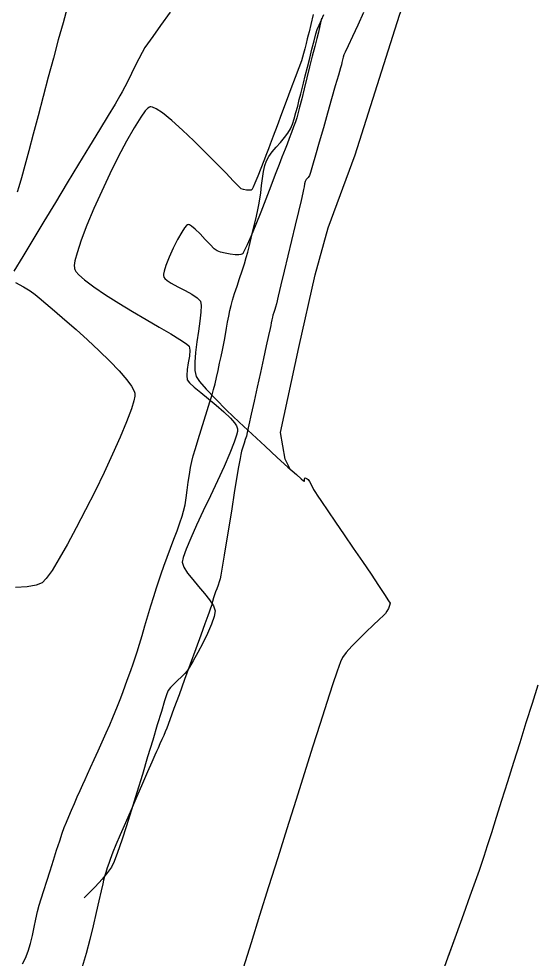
# Model space of a CAD drawing. Header units: metres. Extents: x 708868 to 711043, y 5411316 to 5413138.
# Drawn here: x 709245.8 to 709306.1, y 5411762.1 to 5411872.3 of the extents above; entities that cross this region are included whole.
import ezdxf

# ---------------------------------------------------------------- set-up
doc = ezdxf.new("R2010")
doc.units = ezdxf.units.M
for name, color, linetype in [('Rionegro 2010_Contours', 7, 'Continuous'), ('Rionegro 2014_Contours', 7, 'Continuous'), ('Rionegro 2018_Contours', 7, 'Continuous')]:
    doc.layers.add(name, color=color, linetype=linetype)

msp = doc.modelspace()

# ---------------------------------------------------------------- linework, layer by layer
at = {"layer": 'Rionegro 2010_Contours'}
for points in [[(709263.55, 5411873.07, 229), (709262.4, 5411871.48, 229), (709261.49, 5411870.22, 229), (709260.87, 5411869.35, 229), (709260.57, 5411868.91, 229), (709260.25, 5411868.33, 229), (709259.87, 5411867.6, 229), (709259.45, 5411866.76, 229), (709259.02, 5411865.89, 229), (709258.61, 5411865.05, 229), (709258.24, 5411864.31, 229), (709257.93, 5411863.72, 229), (709257.65, 5411863.24, 229), (709257.08, 5411862.29, 229), (709256.27, 5411860.95, 229), (709255.25, 5411859.29, 229), (709254.09, 5411857.37, 229), (709252.81, 5411855.26, 229), (709251.46, 5411853.05, 229), (709250.09, 5411850.78, 229), (709248.73, 5411848.55, 229), (709247.44, 5411846.41, 229), (709246.26, 5411844.44, 229), (709245.22, 5411842.71, 229)], [(709301.96, 5411779.37, 231), (709301.76, 5411778.72, 231), (709301.19, 5411776.93, 231), (709300.7, 5411775.4, 231), (709300.31, 5411774.18, 231), (709300.03, 5411773.33, 231), (709299.75, 5411772.53, 231), (709299.29, 5411771.23, 231), (709298.67, 5411769.51, 231), (709297.92, 5411767.42, 231), (709297.05, 5411765.02, 231), (709296.09, 5411762.38, 231), (709295.07, 5411759.54, 231)]]:
    msp.add_polyline3d(points, dxfattribs=at)
at = {"layer": 'Rionegro 2014_Contours'}
for points in [[(709251.48, 5411873.56, 228), (709250.98, 5411871.81, 228), (709250.43, 5411869.83, 228), (709249.85, 5411867.68, 228), (709249.25, 5411865.44, 228), (709248.64, 5411863.16, 228), (709248.05, 5411860.92, 228), (709247.49, 5411858.78, 228), (709246.97, 5411856.81, 228), (709246.5, 5411855.08, 228), (709246.12, 5411853.65, 228), (709245.82, 5411852.6, 228), (709245.62, 5411851.99, 228)], [(709280.31, 5411872.8, 229), (709280.02, 5411871.6, 229), (709279.83, 5411870.77, 229), (709279.73, 5411870.38, 229), (709279.62, 5411869.95, 229), (709279.49, 5411869.38, 229), (709279.34, 5411868.78, 229), (709279.19, 5411868.21, 229), (709279.07, 5411867.78, 229), (709278.93, 5411867.37, 229), (709278.63, 5411866.55, 229), (709278.2, 5411865.42, 229), (709277.7, 5411864.07, 229), (709277.15, 5411862.61, 229), (709276.6, 5411861.13, 229), (709276.07, 5411859.74, 229), (709275.61, 5411858.53, 229), (709275.26, 5411857.6, 229), (709275.05, 5411857.06, 229), (709274.82, 5411856.46, 229), (709274.51, 5411855.65, 229), (709274.16, 5411854.74, 229), (709273.8, 5411853.83, 229), (709273.48, 5411853.04, 229), (709273.27, 5411852.56, 229), (709273.16, 5411852.33, 229), (709273.1, 5411852.24, 229), (709273.08, 5411852.23, 229), (709273.05, 5411852.21, 229), (709272.96, 5411852.19, 229), (709272.78, 5411852.19, 229), (709272.5, 5411852.22, 229), (709272.13, 5411852.29, 229), (709271.87, 5411852.37, 229), (709271.6, 5411852.63, 229), (709270.97, 5411853.27, 229), (709270.06, 5411854.22, 229), (709268.93, 5411855.38, 229), (709267.65, 5411856.66, 229), (709266.32, 5411857.98, 229), (709264.98, 5411859.24, 229), (709263.73, 5411860.36, 229), (709262.63, 5411861.25, 229), (709261.91, 5411861.73, 229), (709261.48, 5411861.92, 229), (709261.27, 5411861.97, 229), (709261.18, 5411861.96, 229), (709261.11, 5411861.94, 229), (709260.94, 5411861.82, 229), (709260.62, 5411861.49, 229), (709260.09, 5411860.77, 229), (709259.31, 5411859.52, 229), (709258.42, 5411857.94, 229), (709257.46, 5411856.12, 229), (709256.48, 5411854.14, 229), (709255.52, 5411852.09, 229), (709254.61, 5411850.05, 229), (709253.79, 5411848.12, 229), (709253.12, 5411846.36, 229), (709252.62, 5411844.87, 229), (709252.38, 5411843.93, 229), (709252.3, 5411843.39, 229), (709252.31, 5411843.13, 229), (709252.32, 5411843.03, 229), (709252.36, 5411842.93, 229), (709252.49, 5411842.7, 229), (709252.82, 5411842.31, 229), (709253.49, 5411841.72, 229), (709254.61, 5411840.87, 229), (709255.97, 5411839.95, 229), (709257.51, 5411838.98, 229), (709259.12, 5411838, 229), (709260.73, 5411837.05, 229), (709262.25, 5411836.16, 229), (709263.6, 5411835.37, 229), (709264.69, 5411834.71, 229), (709265.44, 5411834.22, 229), (709265.76, 5411833.94, 229), (709265.85, 5411833.46, 229), (709265.79, 5411832.77, 229), (709265.67, 5411831.98, 229), (709265.55, 5411831.19, 229), (709265.48, 5411830.49, 229), (709265.54, 5411829.98, 229), (709265.81, 5411829.64, 229), (709266.37, 5411829.13, 229), (709267.13, 5411828.5, 229), (709268.02, 5411827.78, 229), (709268.95, 5411827.01, 229), (709269.84, 5411826.24, 229), (709270.6, 5411825.5, 229), (709271.07, 5411824.95, 229), (709271.31, 5411824.59, 229), (709271.41, 5411824.37, 229), (709271.43, 5411824.27, 229), (709271.44, 5411824.18, 229), (709271.43, 5411823.96, 229), (709271.32, 5411823.51, 229), (709271.05, 5411822.69, 229), (709270.53, 5411821.39, 229), (709269.86, 5411819.86, 229), (709269.08, 5411818.17, 229), (709268.25, 5411816.4, 229), (709267.42, 5411814.64, 229), (709266.64, 5411812.96, 229), (709265.95, 5411811.44, 229), (709265.4, 5411810.16, 229), (709265.05, 5411809.2, 229), (709264.95, 5411808.64, 229), (709265.15, 5411808.07, 229), (709265.59, 5411807.37, 229), (709266.2, 5411806.6, 229), (709266.88, 5411805.79, 229), (709267.57, 5411804.98, 229), (709268.17, 5411804.21, 229), (709268.61, 5411803.52, 229), (709268.8, 5411802.94, 229), (709268.7, 5411802.29, 229), (709268.39, 5411801.37, 229), (709267.92, 5411800.29, 229), (709267.36, 5411799.15, 229), (709266.78, 5411798.04, 229), (709266.24, 5411797.07, 229), (709265.81, 5411796.33, 229), (709265.55, 5411795.91, 229), (709265.27, 5411795.58, 229), (709264.87, 5411795.19, 229), (709264.42, 5411794.77, 229), (709263.96, 5411794.35, 229), (709263.57, 5411793.95, 229), (709263.31, 5411793.62, 229), (709263.16, 5411793.23, 229), (709262.89, 5411792.38, 229), (709262.51, 5411791.14, 229), (709262.03, 5411789.59, 229), (709261.49, 5411787.79, 229), (709260.9, 5411785.82, 229), (709260.28, 5411783.76, 229), (709259.64, 5411781.68, 229), (709259.02, 5411779.65, 229), (709258.41, 5411777.75, 229), (709257.86, 5411776.06, 229), (709257.37, 5411774.64, 229), (709256.97, 5411773.57, 229), (709256.67, 5411772.93, 229), (709256.21, 5411772.28, 229), (709255.56, 5411771.5, 229), (709254.75, 5411770.62, 229), (709253.83, 5411769.68, 229), (709253.47, 5411769.32, 229)], [(709281.3, 5411872.36, 230), (709281.1, 5411871.44, 230), (709280.92, 5411870.7, 230), (709280.73, 5411869.99, 230), (709280.49, 5411869.03, 230), (709280.2, 5411867.89, 230), (709279.89, 5411866.64, 230), (709279.57, 5411865.35, 230), (709279.26, 5411864.08, 230), (709278.96, 5411862.92, 230), (709278.71, 5411861.92, 230), (709278.51, 5411861.16, 230), (709278.38, 5411860.7, 230), (709278.22, 5411860.22, 230), (709278.01, 5411859.63, 230), (709277.76, 5411858.96, 230), (709277.49, 5411858.27, 230), (709277.24, 5411857.61, 230), (709277.01, 5411857.02, 230), (709276.82, 5411856.55, 230), (709276.64, 5411856.07, 230), (709276.31, 5411855.2, 230), (709275.86, 5411854.04, 230), (709275.33, 5411852.66, 230), (709274.75, 5411851.16, 230), (709274.15, 5411849.64, 230), (709273.57, 5411848.17, 230), (709273.03, 5411846.86, 230), (709272.56, 5411845.79, 230), (709272.27, 5411845.17, 230), (709272.11, 5411844.87, 230), (709272.04, 5411844.76, 230), (709272.01, 5411844.74, 230), (709271.96, 5411844.71, 230), (709271.83, 5411844.67, 230), (709271.58, 5411844.65, 230), (709271.17, 5411844.65, 230), (709270.57, 5411844.72, 230), (709269.97, 5411844.83, 230), (709269.43, 5411844.96, 230), (709269.04, 5411845.09, 230), (709268.7, 5411845.35, 230), (709268.22, 5411845.84, 230), (709267.64, 5411846.45, 230), (709267.04, 5411847.09, 230), (709266.46, 5411847.65, 230), (709266.05, 5411847.99, 230), (709265.81, 5411848.13, 230), (709265.67, 5411848.17, 230), (709265.62, 5411848.16, 230), (709265.57, 5411848.15, 230), (709265.46, 5411848.06, 230), (709265.24, 5411847.81, 230), (709264.89, 5411847.29, 230), (709264.4, 5411846.42, 230), (709263.89, 5411845.41, 230), (709263.42, 5411844.36, 230), (709263.04, 5411843.39, 230), (709262.85, 5411842.74, 230), (709262.77, 5411842.36, 230), (709262.77, 5411842.17, 230), (709262.78, 5411842.1, 230), (709262.81, 5411842.03, 230), (709262.91, 5411841.88, 230), (709263.17, 5411841.64, 230), (709263.66, 5411841.31, 230), (709264.44, 5411840.88, 230), (709265.28, 5411840.45, 230), (709266.08, 5411840.01, 230), (709266.72, 5411839.59, 230), (709267.09, 5411839.19, 230), (709267.17, 5411838.71, 230), (709267.13, 5411837.91, 230), (709267.01, 5411836.88, 230), (709266.85, 5411835.7, 230), (709266.68, 5411834.44, 230), (709266.53, 5411833.21, 230), (709266.45, 5411832.06, 230), (709266.45, 5411831.09, 230), (709266.59, 5411830.39, 230), (709266.98, 5411829.8, 230), (709267.75, 5411828.9, 230), (709268.84, 5411827.76, 230), (709270.15, 5411826.46, 230), (709271.62, 5411825.05, 230), (709273.15, 5411823.62, 230), (709274.67, 5411822.21, 230), (709276.1, 5411820.91, 230), (709277.35, 5411819.78, 230), (709278.34, 5411818.89, 230), (709278.91, 5411818.4, 230), (709279.16, 5411818.18, 230), (709279.24, 5411818.11, 230), (709279.25, 5411818.1, 230), (709279.26, 5411818.11, 230), (709279.28, 5411818.19, 230), (709279.29, 5411818.36, 230), (709279.33, 5411818.52, 230), (709279.44, 5411818.49, 230), (709279.6, 5411818.4, 230), (709279.73, 5411818.31, 230), (709279.86, 5411818.09, 230), (709280.09, 5411817.65, 230), (709280.35, 5411817.16, 230), (709280.56, 5411816.79, 230), (709280.77, 5411816.47, 230), (709281.27, 5411815.73, 230), (709282.01, 5411814.66, 230), (709282.92, 5411813.34, 230), (709283.93, 5411811.85, 230), (709285.01, 5411810.27, 230), (709286.08, 5411808.7, 230), (709287.09, 5411807.22, 230), (709287.98, 5411805.9, 230), (709288.68, 5411804.84, 230), (709289.15, 5411804.12, 230), (709289.33, 5411803.82, 230), (709289.27, 5411803.56, 230), (709289.12, 5411803.22, 230), (709288.94, 5411802.89, 230), (709288.79, 5411802.64, 230), (709288.56, 5411802.41, 230), (709288.04, 5411801.93, 230), (709287.33, 5411801.26, 230), (709286.5, 5411800.47, 230), (709285.64, 5411799.64, 230), (709284.84, 5411798.81, 230), (709284.17, 5411798.07, 230), (709283.73, 5411797.48, 230), (709283.52, 5411796.96, 230), (709283.13, 5411795.87, 230), (709282.59, 5411794.26, 230), (709281.92, 5411792.2, 230), (709281.13, 5411789.75, 230), (709280.24, 5411786.98, 230), (709279.28, 5411783.96, 230), (709278.27, 5411780.74, 230), (709277.22, 5411777.4, 230), (709276.15, 5411774, 230), (709275.08, 5411770.6, 230), (709274.03, 5411767.27, 230), (709273.03, 5411764.07, 230), (709272.08, 5411761.07, 230)], [(709245.42, 5411841.38, 228), (709246.34, 5411840.87, 228), (709247.13, 5411840.4, 228), (709247.72, 5411840, 228), (709248.19, 5411839.6, 228), (709248.97, 5411838.95, 228), (709250, 5411838.08, 228), (709251.2, 5411837.04, 228), (709252.51, 5411835.89, 228), (709253.86, 5411834.66, 228), (709255.2, 5411833.41, 228), (709256.46, 5411832.19, 228), (709257.57, 5411831.03, 228), (709258.47, 5411829.99, 228), (709259, 5411829.27, 228), (709259.26, 5411828.82, 228), (709259.36, 5411828.56, 228), (709259.38, 5411828.45, 228), (709259.39, 5411828.35, 228), (709259.38, 5411828.08, 228), (709259.27, 5411827.55, 228), (709258.99, 5411826.6, 228), (709258.43, 5411825.09, 228), (709257.69, 5411823.29, 228), (709256.8, 5411821.29, 228), (709255.8, 5411819.14, 228), (709254.73, 5411816.94, 228), (709253.63, 5411814.76, 228), (709252.54, 5411812.66, 228), (709251.49, 5411810.73, 228), (709250.53, 5411809.05, 228), (709249.7, 5411807.68, 228), (709249.02, 5411806.71, 228), (709248.55, 5411806.21, 228), (709247.84, 5411805.93, 228), (709246.76, 5411805.76, 228), (709245.41, 5411805.67, 228)], [(709306.66, 5411794.24, 231), (709305.97, 5411792.08, 231), (709305.25, 5411789.81, 231), (709304.52, 5411787.49, 231), (709303.79, 5411785.17, 231), (709303.08, 5411782.9, 231), (709302.39, 5411780.73, 231), (709301.76, 5411778.72, 231), (709301.19, 5411776.93, 231), (709300.7, 5411775.4, 231), (709300.31, 5411774.18, 231), (709300.03, 5411773.33, 231), (709299.75, 5411772.53, 231), (709299.29, 5411771.23, 231), (709298.67, 5411769.51, 231), (709297.92, 5411767.42, 231), (709297.05, 5411765.02, 231), (709296.12, 5411762.45, 231)]]:
    msp.add_polyline3d(points, dxfattribs=at)
at = {"layer": 'Rionegro 2018_Contours'}
for points in [[(709277.62, 5411819.54, 230), (709277.02, 5411820.72, 230), (709276.49, 5411823.81, 230), (709278.63, 5411833.78, 230), (709280.52, 5411842.3, 230), (709282.07, 5411847.81, 230), (709285.21, 5411856.34, 230), (709290.41, 5411872.71, 230), (709292.56, 5411878.72, 230), (709293.99, 5411880.69, 230), (709301.97, 5411888.06, 230), (709313.21, 5411900.41, 230), (709318.59, 5411906.14, 230), (709322.72, 5411911, 230), (709331.06, 5411916.41, 230), (709338.41, 5411921.36, 230), (709342.44, 5411924.39, 230), (709347.68, 5411928.27, 230), (709349.75, 5411929.26, 230), (709354.7, 5411929.88, 230)], [(709246.25, 5411761.61, 228), (709246.59, 5411762.26, 228), (709246.89, 5411763.06, 228), (709247.16, 5411763.96, 228), (709247.39, 5411764.92, 228), (709247.6, 5411765.89, 228), (709247.8, 5411766.84, 228), (709248, 5411767.71, 228), (709248.2, 5411768.46, 228), (709248.42, 5411769.2, 228), (709248.72, 5411770.17, 228), (709249.07, 5411771.29, 228), (709249.46, 5411772.5, 228), (709249.85, 5411773.73, 228), (709250.23, 5411774.92, 228), (709250.59, 5411776, 228), (709250.89, 5411776.89, 228), (709251.12, 5411777.55, 228), (709251.37, 5411778.17, 228), (709251.66, 5411778.86, 228), (709251.98, 5411779.61, 228), (709252.31, 5411780.38, 228), (709252.65, 5411781.15, 228), (709252.99, 5411781.89, 228), (709253.29, 5411782.58, 228), (709253.56, 5411783.19, 228), (709253.84, 5411783.8, 228), (709254.2, 5411784.6, 228), (709254.62, 5411785.53, 228), (709255.09, 5411786.55, 228), (709255.57, 5411787.6, 228), (709256.03, 5411788.64, 228), (709256.46, 5411789.6, 228), (709256.83, 5411790.44, 228), (709257.1, 5411791.1, 228), (709257.38, 5411791.78, 228), (709257.67, 5411792.55, 228), (709257.99, 5411793.39, 228), (709258.31, 5411794.26, 228), (709258.63, 5411795.13, 228), (709258.93, 5411795.97, 228), (709259.2, 5411796.75, 228), (709259.44, 5411797.45, 228), (709259.66, 5411798.13, 228), (709259.93, 5411799.02, 228), (709260.25, 5411800.05, 228), (709260.58, 5411801.18, 228), (709260.94, 5411802.35, 228), (709261.28, 5411803.52, 228), (709261.62, 5411804.62, 228), (709261.93, 5411805.62, 228), (709262.2, 5411806.45, 228), (709262.48, 5411807.26, 228), (709262.81, 5411808.19, 228), (709263.19, 5411809.21, 228), (709263.59, 5411810.26, 228), (709263.98, 5411811.32, 228), (709264.35, 5411812.32, 228), (709264.68, 5411813.24, 228), (709264.94, 5411814.02, 228), (709265.12, 5411814.63, 228), (709265.28, 5411815.35, 228), (709265.42, 5411816.18, 228), (709265.55, 5411817.07, 228), (709265.67, 5411817.99, 228), (709265.8, 5411818.89, 228), (709265.93, 5411819.72, 228), (709266.08, 5411820.44, 228), (709266.25, 5411821.09, 228), (709266.5, 5411821.96, 228), (709266.82, 5411822.99, 228), (709267.17, 5411824.12, 228), (709267.54, 5411825.28, 228), (709267.89, 5411826.4, 228), (709268.2, 5411827.41, 228), (709268.46, 5411828.25, 228), (709268.63, 5411828.85, 228), (709268.8, 5411829.51, 228), (709268.97, 5411830.27, 228), (709269.16, 5411831.09, 228), (709269.34, 5411831.93, 228), (709269.51, 5411832.73, 228), (709269.66, 5411833.46, 228), (709269.79, 5411834.06, 228), (709269.9, 5411834.65, 228), (709270.02, 5411835.31, 228), (709270.15, 5411836.03, 228), (709270.28, 5411836.76, 228), (709270.41, 5411837.47, 228), (709270.55, 5411838.13, 228), (709270.68, 5411838.71, 228), (709270.86, 5411839.32, 228), (709271.1, 5411840.09, 228), (709271.38, 5411840.95, 228), (709271.68, 5411841.86, 228), (709271.98, 5411842.76, 228), (709272.25, 5411843.59, 228), (709272.46, 5411844.32, 228), (709272.63, 5411844.96, 228), (709272.83, 5411845.72, 228), (709273.04, 5411846.57, 228), (709273.25, 5411847.45, 228), (709273.46, 5411848.33, 228), (709273.65, 5411849.16, 228), (709273.81, 5411849.89, 228), (709273.94, 5411850.49, 228), (709274.05, 5411851.14, 228), (709274.15, 5411851.91, 228), (709274.26, 5411852.74, 228), (709274.37, 5411853.58, 228), (709274.5, 5411854.38, 228), (709274.65, 5411855.09, 228), (709274.84, 5411855.65, 228), (709275.12, 5411856.15, 228), (709275.51, 5411856.68, 228), (709275.97, 5411857.24, 228), (709276.46, 5411857.8, 228), (709276.93, 5411858.36, 228), (709277.34, 5411858.89, 228), (709277.64, 5411859.38, 228), (709277.87, 5411859.92, 228), (709278.09, 5411860.58, 228), (709278.29, 5411861.31, 228), (709278.49, 5411862.06, 228), (709278.67, 5411862.81, 228), (709278.84, 5411863.51, 228), (709279, 5411864.11, 228), (709279.16, 5411864.73, 228), (709279.38, 5411865.59, 228), (709279.63, 5411866.6, 228), (709279.9, 5411867.68, 228), (709280.16, 5411868.74, 228), (709280.41, 5411869.71, 228), (709280.63, 5411870.5, 228), (709280.79, 5411871.02, 228), (709281, 5411871.54, 228), (709281.27, 5411872.14, 228), (709281.57, 5411872.77, 228)], [(709286.21, 5411873, 229), (709285.53, 5411871.53, 229), (709284.91, 5411870.21, 229), (709284.4, 5411869.13, 229), (709284.05, 5411868.38, 229), (709283.91, 5411868.06, 229), (709283.83, 5411867.79, 229), (709283.75, 5411867.48, 229), (709283.67, 5411867.16, 229), (709283.61, 5411866.89, 229), (709283.5, 5411866.52, 229), (709283.26, 5411865.66, 229), (709282.9, 5411864.42, 229), (709282.47, 5411862.9, 229), (709281.99, 5411861.23, 229), (709281.5, 5411859.5, 229), (709281.02, 5411857.83, 229), (709280.58, 5411856.32, 229), (709280.23, 5411855.1, 229), (709279.98, 5411854.26, 229), (709279.87, 5411853.92, 229), (709279.71, 5411853.69, 229), (709279.5, 5411853.45, 229), (709279.35, 5411853.23, 229), (709279.28, 5411852.94, 229), (709279.23, 5411852.59, 229), (709279.18, 5411852.27, 229), (709279.1, 5411851.9, 229), (709278.89, 5411851.01, 229), (709278.58, 5411849.7, 229), (709278.2, 5411848.1, 229), (709277.77, 5411846.33, 229), (709277.33, 5411844.5, 229), (709276.91, 5411842.72, 229), (709276.53, 5411841.12, 229), (709276.21, 5411839.8, 229), (709275.99, 5411838.9, 229), (709275.89, 5411838.51, 229), (709275.81, 5411838.23, 229), (709275.7, 5411837.9, 229), (709275.59, 5411837.58, 229), (709275.52, 5411837.33, 229), (709275.45, 5411837.02, 229), (709275.39, 5411836.67, 229), (709275.33, 5411836.36, 229), (709275.26, 5411836.01, 229), (709275.08, 5411835.18, 229), (709274.81, 5411833.97, 229), (709274.49, 5411832.5, 229), (709274.12, 5411830.85, 229), (709273.75, 5411829.15, 229), (709273.38, 5411827.49, 229), (709273.05, 5411825.98, 229), (709272.77, 5411824.73, 229), (709272.57, 5411823.83, 229), (709272.47, 5411823.41, 229), (709272.35, 5411823.02, 229), (709272.21, 5411822.57, 229), (709272.06, 5411822.1, 229), (709271.92, 5411821.64, 229), (709271.81, 5411821.25, 229), (709271.73, 5411820.79, 229), (709271.56, 5411819.81, 229), (709271.33, 5411818.42, 229), (709271.06, 5411816.74, 229), (709270.76, 5411814.88, 229), (709270.45, 5411812.98, 229), (709270.15, 5411811.13, 229), (709269.88, 5411809.45, 229), (709269.65, 5411808.07, 229), (709269.49, 5411807.11, 229), (709269.4, 5411806.67, 229), (709269.3, 5411806.33, 229), (709269.16, 5411805.94, 229), (709269.01, 5411805.53, 229), (709268.86, 5411805.15, 229), (709268.74, 5411804.81, 229), (709268.63, 5411804.46, 229), (709268.5, 5411804.03, 229), (709268.37, 5411803.58, 229), (709268.23, 5411803.14, 229), (709268.12, 5411802.77, 229), (709267.96, 5411802.34, 229), (709267.62, 5411801.4, 229), (709267.14, 5411800.08, 229), (709266.55, 5411798.48, 229), (709265.9, 5411796.71, 229), (709265.23, 5411794.88, 229), (709264.58, 5411793.11, 229), (709263.98, 5411791.49, 229), (709263.49, 5411790.16, 229), (709263.14, 5411789.21, 229), (709262.96, 5411788.75, 229), (709262.79, 5411788.33, 229), (709262.57, 5411787.85, 229), (709262.34, 5411787.35, 229), (709262.12, 5411786.87, 229), (709261.93, 5411786.45, 229), (709261.76, 5411786.05, 229), (709261.4, 5411785.23, 229), (709260.9, 5411784.08, 229), (709260.3, 5411782.7, 229), (709259.64, 5411781.18, 229), (709258.96, 5411779.62, 229), (709258.3, 5411778.09, 229), (709257.69, 5411776.7, 229), (709257.19, 5411775.54, 229), (709256.83, 5411774.69, 229), (709256.65, 5411774.25, 229), (709256.5, 5411773.83, 229), (709256.34, 5411773.34, 229), (709256.17, 5411772.83, 229), (709256.01, 5411772.3, 229), (709255.86, 5411771.82, 229), (709255.73, 5411771.39, 229), (709255.63, 5411770.96, 229), (709255.44, 5411770.13, 229), (709255.18, 5411768.98, 229), (709254.87, 5411767.6, 229), (709254.51, 5411766.05, 229), (709254.11, 5411764.43, 229), (709253.68, 5411762.8, 229), (709253.23, 5411761.26, 229)], [(709277.62, 5411819.54, 230), (709278.34, 5411818.89, 230), (709278.91, 5411818.4, 230), (709279.16, 5411818.18, 230), (709279.24, 5411818.11, 230), (709279.25, 5411818.1, 230), (709279.26, 5411818.11, 230), (709279.28, 5411818.19, 230), (709279.29, 5411818.36, 230), (709279.33, 5411818.52, 230), (709279.44, 5411818.49, 230), (709279.6, 5411818.4, 230), (709279.73, 5411818.31, 230), (709279.86, 5411818.09, 230), (709280.09, 5411817.65, 230), (709280.35, 5411817.16, 230), (709280.56, 5411816.79, 230), (709280.77, 5411816.47, 230), (709281.27, 5411815.73, 230), (709282.01, 5411814.66, 230), (709282.92, 5411813.34, 230), (709283.93, 5411811.85, 230), (709285.01, 5411810.27, 230), (709286.08, 5411808.7, 230), (709287.09, 5411807.22, 230), (709287.98, 5411805.9, 230), (709288.68, 5411804.84, 230), (709289.15, 5411804.12, 230), (709289.33, 5411803.82, 230), (709289.27, 5411803.56, 230), (709289.12, 5411803.22, 230), (709288.94, 5411802.89, 230), (709288.79, 5411802.64, 230), (709288.56, 5411802.41, 230), (709288.04, 5411801.93, 230), (709287.33, 5411801.26, 230), (709286.5, 5411800.47, 230), (709285.64, 5411799.64, 230), (709284.84, 5411798.81, 230), (709284.17, 5411798.07, 230), (709283.73, 5411797.48, 230), (709283.52, 5411796.96, 230), (709283.13, 5411795.87, 230), (709282.59, 5411794.26, 230), (709281.92, 5411792.2, 230), (709281.13, 5411789.75, 230), (709280.24, 5411786.98, 230), (709279.28, 5411783.96, 230), (709278.27, 5411780.74, 230), (709277.22, 5411777.4, 230), (709276.15, 5411774, 230), (709275.08, 5411770.6, 230), (709274.03, 5411767.27, 230), (709273.03, 5411764.07, 230), (709272.08, 5411761.07, 230)], [(709306.66, 5411794.24, 231), (709305.97, 5411792.08, 231), (709305.25, 5411789.81, 231), (709304.52, 5411787.49, 231), (709303.79, 5411785.17, 231), (709303.08, 5411782.9, 231), (709302.39, 5411780.73, 231), (709301.76, 5411778.72, 231), (709301.19, 5411776.93, 231), (709300.7, 5411775.4, 231), (709300.31, 5411774.18, 231), (709300.03, 5411773.33, 231), (709299.75, 5411772.53, 231), (709299.29, 5411771.23, 231), (709298.67, 5411769.51, 231), (709297.92, 5411767.42, 231), (709297.05, 5411765.02, 231), (709296.12, 5411762.45, 231)]]:
    msp.add_polyline3d(points, dxfattribs=at)

doc.saveas('drawing.dxf')
